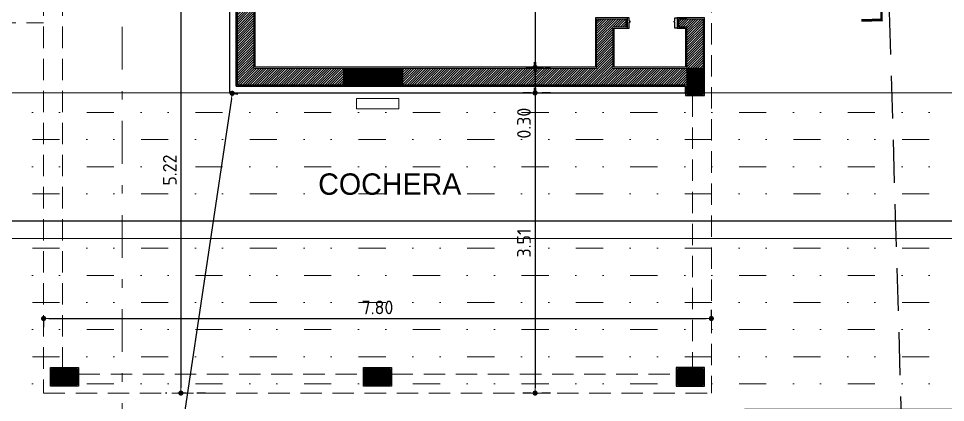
# Model space of a CAD drawing. Extents: x 233 to 569, y -241 to -74.
# Drawn here: x 250.02 to 260.85, y -190.64 to -186.15 of the extents above; entities that cross this region are included whole.
import ezdxf

# ---------------------------------------------------------------- set-up
doc = ezdxf.new("R2010")
doc.units = 0
doc.header["$MEASUREMENT"] = 0
for name, pattern in [('CENTER', [2, 1.25, -0.25, 0.25, -0.25]), ('DASHDOT', [1, 0.5, -0.25, 0, -0.25]), ('DOT2', [0.125, 0, -0.125]), ('TRAZOS', [0.75, 0.5, -0.25])]:
    doc.linetypes.add(name, pattern=pattern)
doc.layers.get('0').update_dxf_attribs({"linetype": 'CONTINUOUS', "lineweight": 50})
doc.layers.get('DEFPOINTS').update_dxf_attribs({"linetype": 'CONTINUOUS'})
for name, color, linetype, lineweight in [('00 EJES DE REPLANTEO MODEL 1 Y 2', 1, 'CENTER', 20), ('2D PA ESTRUCTURA COLUMNAS BORDES', 95, 'CONTINUOUS', 9), ('AUXILIAR', 8, 'CONTINUOUS', 9), ('COTAS', 1, 'CONTINUOUS', 9), ('GRAFISMOS', 8, 'CONTINUOUS', 13), ('TECHOS', 3, 'CONTINUOUS', 40), ('TEXTOGREEN', 3, 'CONTINUOUS', 40)]:
    doc.layers.add(name, color=color, linetype=linetype, lineweight=lineweight)
for name, color, linetype in [('2D PB ABERTURAS CORTE', 1, 'CONTINUOUS'), ('2D PB MUROS MAMP. HATCH', 10, 'CONTINUOUS'), ('2D PB MUROS MAMPOSTERIAS', 1, 'CONTINUOUS'), ('2D PB MUROS REVOQUES', 7, 'CONTINUOUS'), ('2D PB REVESTIMIENTO MURETE PIEDRA', 5, 'CONTINUOUS'), ('2D PB SOLADO ACCESO VEHICULAR', 9, 'CONTINUOUS'), ('2D PLATEA ESTRUCTURA COLUMNAS BORDES', 7, 'CONTINUOUS'), ('2D PLATEA ESTRUCTURA COLUMNAS HATCH', 92, 'CONTINUOUS'), ('2D TERRENO RETIROS', 205, 'CONTINUOUS')]:
    doc.layers.add(name, color=color, linetype=linetype)
doc.styles.add('ARIAL', font='')
doc.styles.add('DIN', font='bahnschrift.ttf')
doc.styles.get("Standard").update_dxf_attribs({"font": 'bahnschrift.ttf'})
doc.styles.get('ARIAL').set_extended_font_data('DIN')
doc.dimstyles.new('PLANTA', dxfattribs={"dimscale": 0, "dimtxt": 0.16, "dimasz": 0.06, "dimexe": 0.18, "dimexo": 0, "dimgap": 0.05, "dimtad": 1, "dimzin": 0, "dimdsep": 46, "dimtxsty": 'ARIAL', "dimblk1": 'DOT', "dimblk2": 'DOT', "dimsah": 1, "dimcen": 0.09, "dimclrd": 1, "dimclre": 1, "dimclrt": 3, "dimadec": 0, "dimazin": 0, "dimtfac": 1, "dimtofl": 0, "dimtmove": 0, "dimatfit": 3, "dimldrblk": 'DOT', "dimfxl": 0.18, "dimtolj": 1, "dimtzin": 0, "dimarcsym": 0})
pattern_1 = [(45, (-132.286063, -53.149484), (-0.0141421356, 0.0141421356), [])]
pattern_2 = [(90, (234.9429016, -55.0039963), (-0.00635, 2e-18), []), (180, (234.9429016, -55.0039963), (-2e-18, -0.00635), [])]

# ---------------------------------------------------------------- blocks, each defined once
blk = doc.blocks.new('_DOT')
at = {"color": 0, "linetype": 'ByBlock'}
blk.add_line((-0.5, 0), (-1, 0), dxfattribs=at)
at = {"color": 0, "linetype": 'ByBlock', "const_width": 0.5}
blk.add_lwpolyline([(-0.25, 0, 1), (0.25, 0, 1)], format="xyb", close=True, dxfattribs=at)
blk = doc.blocks.new('*D171')
at = {"color": 1, "linetype": 'DOT2', "lineweight": -2, "transparency": 16777216}
for p, q in [((256.056, -182.464), (256.236, -182.464)), ((256.056, -186.723), (256.236, -186.723))]:
    blk.add_line(p, q, dxfattribs=at)
at = {"color": 1, "lineweight": -2, "transparency": 16777216}
blk.add_line((256.056, -182.524), (256.056, -186.663), dxfattribs=at)
at = {"layer": 'DEFPOINTS', "color": 0, "transparency": 16777216}
for p in [(256.056, -182.464), (256.056, -186.723), (256.056, -186.723)]:
    blk.add_point(p, dxfattribs=at)
at = {"color": 1, "lineweight": -2, "transparency": 16777216, "xscale": 0.06, "yscale": 0.06, "zscale": 0.06}
for p, rotation in [((256.056, -182.464), 90), ((256.056, -186.723), 270)]:
    blk.add_blockref('_DOT', p, dxfattribs=dict(at, rotation=rotation))
at = {"color": 3, "transparency": 16777216, "insert": (255.926, -184.593), "char_height": 0.16, "attachment_point": 5, "rotation": 90, "style": 'ARIAL'}
blk.add_mtext('\\A1;4.26', dxfattribs=at)
blk = doc.blocks.new('*D175')
at = {"color": 1, "linetype": 'DOT2', "lineweight": -2, "transparency": 16777216}
for p, q in [((255.948, -186.723), (256.236, -186.723)), ((255.948, -187.023), (256.236, -187.023))]:
    blk.add_line(p, q, dxfattribs=at)
at = {"color": 1, "lineweight": -2, "transparency": 16777216}
for p, q in [((256.056, -186.783), (256.056, -186.963)), ((256.056, -187.023), (256.056, -187.67))]:
    blk.add_line(p, q, dxfattribs=at)
at = {"layer": 'DEFPOINTS', "color": 0, "transparency": 16777216}
for p in [(255.948, -186.723), (255.948, -187.023), (256.056, -187.023)]:
    blk.add_point(p, dxfattribs=at)
at = {"color": 1, "lineweight": -2, "transparency": 16777216, "xscale": 0.06, "yscale": 0.06, "zscale": 0.06}
for p, rotation in [((256.056, -186.723), 90), ((256.056, -187.023), 270)]:
    blk.add_blockref('_DOT', p, dxfattribs=dict(at, rotation=rotation))
at = {"color": 3, "transparency": 16777216, "insert": (255.926, -187.376), "char_height": 0.16, "attachment_point": 5, "rotation": 90, "style": 'ARIAL'}
blk.add_mtext('\\A1;0.30', dxfattribs=at)
blk = doc.blocks.new('*D219')
at = {"layer": 'COTAS', "color": 1, "linetype": 'DOT2', "lineweight": -2, "transparency": 16777216}
for p, q in [((258.115, -189.661), (258.115, -189.481)), ((250.315, -189.661), (250.315, -189.841))]:
    blk.add_line(p, q, dxfattribs=at)
at = {"layer": 'COTAS', "color": 1, "lineweight": -2, "transparency": 16777216}
blk.add_line((250.375, -189.661), (258.055, -189.661), dxfattribs=at)
at = {"layer": 'DEFPOINTS', "color": 0, "transparency": 16777216}
for p in [(250.315, -189.661), (258.115, -189.661), (258.115, -189.661)]:
    blk.add_point(p, dxfattribs=at)
at = {"layer": 'COTAS', "color": 1, "lineweight": -2, "transparency": 16777216, "xscale": 0.06, "yscale": 0.06, "zscale": 0.06, "rotation": 180}
blk.add_blockref('_DOT', (250.315, -189.661), dxfattribs=at)
at = {"layer": 'COTAS', "color": 1, "lineweight": -2, "transparency": 16777216, "xscale": 0.06, "yscale": 0.06, "zscale": 0.06}
blk.add_blockref('_DOT', (258.115, -189.661), dxfattribs=at)
at = {"layer": 'COTAS', "color": 3, "transparency": 16777216, "insert": (254.215, -189.531), "char_height": 0.16, "attachment_point": 5, "style": 'ARIAL'}
blk.add_mtext('\\A1;7.80', dxfattribs=at)
blk = doc.blocks.new('*D220')
at = {"layer": 'COTAS', "color": 1, "linetype": 'DOT2', "lineweight": -2, "transparency": 16777216}
for p, q in [((256.236, -187.023), (255.876, -187.023)), ((256.236, -190.533), (255.876, -190.533))]:
    blk.add_line(p, q, dxfattribs=at)
at = {"layer": 'COTAS', "color": 1, "lineweight": -2, "transparency": 16777216}
blk.add_line((256.056, -187.083), (256.056, -190.473), dxfattribs=at)
at = {"layer": 'DEFPOINTS', "color": 0, "transparency": 16777216}
for p in [(256.236, -187.023), (256.056, -190.533), (256.236, -190.533)]:
    blk.add_point(p, dxfattribs=at)
at = {"layer": 'COTAS', "color": 1, "lineweight": -2, "transparency": 16777216, "xscale": 0.06, "yscale": 0.06, "zscale": 0.06}
for p, rotation in [((256.056, -187.023), 89.99988754250772), ((256.056, -190.533), 269.9998875425078)]:
    blk.add_blockref('_DOT', p, dxfattribs=dict(at, rotation=rotation))
at = {"layer": 'COTAS', "color": 3, "transparency": 16777216, "insert": (255.926, -188.778), "char_height": 0.16, "attachment_point": 5, "rotation": 89.9999, "style": 'ARIAL'}
blk.add_mtext('\\A1;3.51', dxfattribs=at)
blk = doc.blocks.new('*D221')
at = {"layer": 'COTAS', "color": 1, "linetype": 'DOT2', "lineweight": -2, "transparency": 16777216}
for p, q in [((252.206, -185.318), (251.739, -185.318)), ((252.206, -190.533), (251.739, -190.533))]:
    blk.add_line(p, q, dxfattribs=at)
at = {"layer": 'COTAS', "color": 1, "lineweight": -2, "transparency": 16777216}
blk.add_line((251.919, -185.378), (251.919, -190.473), dxfattribs=at)
at = {"layer": 'DEFPOINTS', "color": 0, "transparency": 16777216}
for p in [(252.206, -185.318), (251.919, -190.533), (252.206, -190.533)]:
    blk.add_point(p, dxfattribs=at)
at = {"layer": 'COTAS', "color": 1, "lineweight": -2, "transparency": 16777216, "xscale": 0.06, "yscale": 0.06, "zscale": 0.06}
for p, rotation in [((251.919, -185.318), 89.99988754250803), ((251.919, -190.533), 269.9998875425081)]:
    blk.add_blockref('_DOT', p, dxfattribs=dict(at, rotation=rotation))
at = {"layer": 'COTAS', "color": 3, "transparency": 16777216, "insert": (251.789, -187.925), "char_height": 0.16, "attachment_point": 5, "rotation": 89.9999, "style": 'ARIAL'}
blk.add_mtext('\\A1;5.22', dxfattribs=at)
blk = doc.blocks.new('*D393')
at = {"layer": 'COTAS', "color": 1, "lineweight": -2, "transparency": 16777216}
blk.add_line((252.509, -187.087), (250.717, -199.083), dxfattribs=at)
at = {"layer": 'COTAS', "color": 1, "linetype": 'DOT2', "lineweight": -2, "transparency": 16777216}
for p, q in [((252.486, -187.023), (252.696, -187.054)), ((250.676, -199.137), (250.886, -199.169))]:
    blk.add_line(p, q, dxfattribs=at)
at = {"layer": 'DEFPOINTS', "color": 0, "transparency": 16777216}
for p in [(252.486, -187.023), (250.676, -199.137), (250.708, -199.142)]:
    blk.add_point(p, dxfattribs=at)
at = {"layer": 'COTAS', "color": 1, "lineweight": -2, "transparency": 16777216, "xscale": 0.06, "yscale": 0.06, "zscale": 0.06}
for p, rotation in [((252.518, -187.027), 81.50427274046939), ((250.708, -199.142), 261.5042727404694)]:
    blk.add_blockref('_DOT', p, dxfattribs=dict(at, rotation=rotation))
at = {"layer": 'COTAS', "color": 3, "transparency": 16777216, "insert": (251.485, -193.066), "char_height": 0.16, "attachment_point": 5, "rotation": 81.5043, "style": 'ARIAL'}
blk.add_mtext('\\A1;12.25', dxfattribs=at)

msp = doc.modelspace()

# ---------------------------------------------------------------- hatches: boundary and pattern name
at = {"layer": '2D PB MUROS MAMP. HATCH'}
h = msp.add_hatch(dxfattribs=at)
h.set_pattern_fill('_USER', color=256, scale=0.02, angle=45, pattern_type=0)
h.set_pattern_definition(pattern_1)
h.paths.add_polyline_path([(253.8219, -186.9277), (253.8219, -186.7376), (252.7709, -186.7376), (252.7709, -184.1238), (252.5809, -184.1238), (252.5809, -185.2324), (252.5309, -185.2324), (252.5309, -185.3026), (252.5809, -185.3026), (252.5809, -186.9277)])
h = msp.add_hatch(dxfattribs=at)
h.set_pattern_fill('_USER', color=256, scale=0.02, angle=45, pattern_type=0)
h.set_pattern_definition(pattern_1)
h.paths.add_polyline_path([(256.7753, -186.7376), (254.5086, -186.7376), (254.5086, -186.9276), (257.83, -186.9276), (257.83, -186.7376), (256.9653, -186.7376), (256.9653, -186.2499), (257.1153, -186.2499), (257.1153, -186.1599), (256.7753, -186.1599)])
h = msp.add_hatch(dxfattribs=at)
h.set_pattern_fill('_USER', color=256, scale=0.02, angle=45, pattern_type=0)
h.set_pattern_definition(pattern_1)
h.paths.add_polyline_path([(258.02, -186.1599), (257.83, -186.1599), (257.7304, -186.1599), (257.7304, -186.2499), (257.83, -186.2499), (257.83, -186.7376), (258.02, -186.7376)])
at = {"layer": '2D PLATEA ESTRUCTURA COLUMNAS HATCH'}
h = msp.add_hatch(dxfattribs=at)
h.set_pattern_fill('NET', color=256, scale=0.002, angle=90)
h.set_pattern_definition([(90, (231.599887, -69.763353), (-0.00635, 2e-18), []), (180, (231.599887, -69.763353), (-2e-18, -0.00635), [])])
h.paths.add_polyline_path([(254.5086, -186.7377), (253.8219, -186.7375), (253.822, -186.9276), (254.5086, -186.9278)])
h = msp.add_hatch(dxfattribs=at)
h.set_pattern_fill('NET', color=256, scale=0.002, angle=90)
h.set_pattern_definition([(90, (234.682973, -54.8539316), (-0.00635, 2e-18), []), (180, (234.682973, -54.8539316), (-2e-18, -0.00635), [])])
h.paths.add_polyline_path([(257.83, -187.0376), (258.02, -187.0376), (258.02, -186.7376), (257.83, -186.7376)])
h = msp.add_hatch(dxfattribs=at)
h.set_pattern_fill('NET', color=256, scale=0.002, angle=90)
h.set_pattern_definition(pattern_2)
h.paths.add_polyline_path([(250.7086, -190.2481), (250.4086, -190.2481), (250.4086, -190.4381), (250.7086, -190.4381)])
h = msp.add_hatch(dxfattribs=at)
h.set_pattern_fill('NET', color=256, scale=0.002, angle=90)
h.set_pattern_definition([(90, (238.59906, -55.003959), (-0.00635, 2e-18), []), (180, (238.59906, -55.003959), (-2e-18, -0.00635), [])])
h.paths.add_polyline_path([(254.3648, -190.248), (254.0648, -190.2481), (254.0648, -190.4381), (254.3648, -190.4381)])
h = msp.add_hatch(dxfattribs=at)
h.set_pattern_fill('NET', color=256, scale=0.002, angle=90)
h.set_pattern_definition(pattern_2)
h.paths.add_polyline_path([(257.7209, -190.2481), (258.0209, -190.2481), (258.0209, -190.4381), (257.7209, -190.4381)])
at = {"layer": 'GRAFISMOS'}
h = msp.add_hatch(dxfattribs=at)
h.set_pattern_fill('MUDST', color=256, scale=0.05)
h.set_pattern_definition([(0, (234.9429, -54.85392), (0.635, 0.3175), [0.3175, -0.3175, 0, -0.3175, 0, -0.3175])])
h.paths.add_polyline_path([(269.612, -187.0227), (240.7401, -187.0227), (240.7401, -188.5232), (269.63, -188.5232)])
h.paths.add_polyline_path([(269.6322, -188.7232), (240.7401, -188.7232), (240.7401, -190.7226), (269.6542, -190.7226)])
edge = h.paths.add_edge_path()
edge.add_line((249.531, -190.9226), (240.7401, -190.9226))
edge.add_line((240.7401, -190.9226), (240.7401, -192.6232))
edge.add_line((240.7401, -192.6232), (248.3175, -192.6232))
edge.add_arc((255.9717, -196.8019), 8.7206, 137.60909, 151.36837, ccw=False)
edge = h.paths.add_edge_path()
edge.add_line((248.2116, -192.8232), (240.7401, -192.8232))
edge.add_line((240.7401, -192.8232), (240.7401, -194.5238))
edge.add_line((240.7401, -194.5238), (247.5539, -194.5238))
edge.add_arc((255.9717, -196.8019), 8.7206, 152.85511, 164.85673, ccw=False)
edge = h.paths.add_edge_path()
edge.add_line((247.5023, -194.7238), (240.7401, -194.7238))
edge.add_line((240.7401, -194.7238), (240.7401, -196.6238))
edge.add_line((240.7401, -196.6238), (247.2529, -196.6238))
edge.add_arc((255.9717, -196.8019), 8.7206, 166.21382, 178.82975, ccw=False)
edge = h.paths.add_edge_path()
edge.add_line((247.2512, -196.8238), (240.7401, -196.8238))
edge.add_line((240.7401, -196.8238), (240.7401, -198.7238))
edge.add_line((240.7401, -198.7238), (247.4655, -198.7238))
edge.add_arc((255.9717, -196.8019), 8.7206, 180.14387, 192.73176, ccw=False)
edge = h.paths.add_edge_path()
edge.add_line((247.5132, -198.9238), (240.7401, -198.9238))
edge.add_line((240.7401, -198.9238), (240.7401, -200.8238))
edge.add_line((240.7401, -200.8238), (248.234, -200.8238))
edge.add_arc((255.9717, -196.8019), 8.7206, 194.08264, 207.46438, ccw=False)
edge = h.paths.add_edge_path()
edge.add_line((248.3412, -201.0238), (240.7401, -201.0238))
edge.add_line((240.7401, -201.0238), (240.7401, -201.6976))
edge.add_line((240.7401, -201.6976), (249.9053, -203.0667))
edge.add_arc((255.9717, -196.8019), 8.7206, 208.95558, 225.92202, ccw=False)

# ---------------------------------------------------------------- linework, layer by layer
at = {"layer": '00 EJES DE REPLANTEO MODEL 1 Y 2', "linetype": 'DASHDOT'}
msp.add_line((251.2336, -195.5506), (251.2336, -163.1183), dxfattribs=at)
at = {"layer": '2D PA ESTRUCTURA COLUMNAS BORDES'}
for points in [[(257.83, -187.0376), (258.02, -187.0376), (258.02, -186.7376), (257.83, -186.7376)], [(254.4648, -187.207), (253.9704, -187.207), (253.9704, -187.087), (254.4648, -187.087)], [(254.4648, -187.207), (253.9704, -187.207), (253.9704, -187.087), (254.4648, -187.087)], [(250.7086, -190.4381), (250.4086, -190.4381), (250.4086, -190.2481), (250.7086, -190.2481)], [(254.3648, -190.4381), (254.0648, -190.4381), (254.0648, -190.2481), (254.3648, -190.2481)], [(257.7209, -190.4381), (258.0209, -190.4381), (258.0209, -190.2481), (257.7209, -190.2481)]]:
    msp.add_lwpolyline(points, close=True, dxfattribs=at)
at = {"layer": '2D PB ABERTURAS CORTE'}
for points in [[(257.1653, -186.1849), (257.1553, -186.1849), (257.1553, -186.1449), (257.1303, -186.1449), (257.1303, -186.2649), (257.1553, -186.2649), (257.1553, -186.1949), (257.1653, -186.1949)], [(257.6804, -186.1849), (257.6904, -186.1849), (257.6904, -186.1449), (257.7154, -186.1449), (257.7154, -186.2649), (257.6904, -186.2649), (257.6904, -186.1949), (257.6804, -186.1949)]]:
    msp.add_lwpolyline(points, close=True, dxfattribs=at)
at = {"layer": '2D PB MUROS MAMPOSTERIAS'}
msp.add_lwpolyline([(257.83, -186.1599), (257.83, -186.1599), (257.7304, -186.1599), (257.7304, -186.2499), (257.83, -186.2499), (257.83, -186.2499)], dxfattribs=at)
at = {"layer": '2D PB MUROS REVOQUES'}
for points in [[(252.6359, -183.4638), (252.5659, -183.4638), (252.5659, -185.2174), (252.5159, -185.2174), (252.5159, -185.3176), (252.5659, -185.3176), (252.5659, -186.9427), (257.815, -186.9426)], [(257.815, -186.2649), (257.815, -186.7226), (256.9803, -186.7226), (256.9803, -186.2649), (257.1303, -186.2649), (257.1303, -186.1449), (256.7603, -186.1449), (256.7603, -186.7226), (252.7859, -186.7226), (252.7859, -183.4638)], [(257.815, -186.1449), (257.815, -186.1449), (257.7154, -186.1449), (257.7154, -186.2649), (257.815, -186.2649), (257.815, -186.2649)], [(258.035, -186.9426), (258.035, -186.9426), (258.035, -186.1449), (257.815, -186.1449)], [(257.815, -186.9426), (257.815, -187.0526), (258.035, -187.0526), (258.035, -186.7226)]]:
    msp.add_lwpolyline(points, dxfattribs=at)
for points in [[(250.7236, -190.4531), (250.3936, -190.4531), (250.3936, -190.2331), (250.7236, -190.2331)], [(254.3798, -190.4531), (254.0498, -190.4531), (254.0498, -190.2331), (254.3798, -190.2331)], [(257.7059, -190.4531), (258.0359, -190.4531), (258.0359, -190.2331), (257.7059, -190.2331)]]:
    msp.add_lwpolyline(points, close=True, dxfattribs=at)
at = {"layer": '2D PB REVESTIMIENTO MURETE PIEDRA'}
msp.add_lwpolyline([(252.4859, -187.0227), (257.815, -187.0227), (257.815, -186.9426), (252.5659, -186.9427), (252.5659, -185.3176), (252.5059, -185.3176), (252.4859, -185.3176)], close=True, dxfattribs=at)
at = {"layer": '2D PB SOLADO ACCESO VEHICULAR', "elevation": -0.0016}
msp.add_lwpolyline([(269.6542, -188.5232), (240.7401, -188.5232)], dxfattribs=at)
at = {"layer": '2D PLATEA ESTRUCTURA COLUMNAS BORDES'}
for points in [[(254.5086, -186.9276), (253.8219, -186.9276), (253.8219, -186.7376), (254.5086, -186.7376)], [(257.83, -187.0376), (258.02, -187.0376), (258.02, -186.7376), (257.83, -186.7376)], [(250.4086, -190.2481), (250.7086, -190.2481), (250.7086, -190.4381), (250.4086, -190.4381)], [(254.0648, -190.2481), (254.3648, -190.2481), (254.3648, -190.4381), (254.0648, -190.4381)], [(258.0209, -190.2481), (257.7209, -190.2481), (257.7209, -190.4381), (258.0209, -190.4381)]]:
    msp.add_lwpolyline(points, close=True, dxfattribs=at)
at = {"layer": '2D TERRENO RETIROS', "color": 252, "linetype": 'TRAZOS', "true_color": 0x939598}
for points in [[(259.7085, -167.3414), (259.7085, -169.5807), (260.4705, -195.5173), (238.0926, -192.1814), (238.0926, -153.0908)], [(259.7085, -167.3414), (259.7085, -169.5807), (260.4705, -195.5173), (238.0926, -192.1814), (238.0926, -179.9762)]]:
    msp.add_lwpolyline(points, dxfattribs=at)
at = {"layer": 'AUXILIAR', "linetype": 'TRAZOS', "ltscale": 0.5}
for p, q in [((258.115, -180.5803), (258.115, -190.5331)), ((250.3146, -185.4974), (250.3146, -190.5331)), ((250.5346, -185.4974), (250.5346, -190.2331)), ((240.7401, -186.2045), (250.3146, -186.2045)), ((257.895, -187.0526), (257.895, -190.2331)), ((250.7236, -190.3131), (254.0498, -190.3131)), ((254.3798, -190.3131), (257.7059, -190.3131)), ((250.3146, -190.5331), (258.115, -190.5331))]:
    msp.add_line(p, q, dxfattribs=at)
at = {"layer": 'GRAFISMOS'}
for points in [[(257.83, -186.2499), (257.83, -186.7376), (256.9653, -186.7376), (256.9653, -186.2499), (257.1153, -186.2499), (257.1153, -186.1599), (256.7753, -186.1599), (256.7753, -186.7376), (252.7709, -186.7376), (252.7709, -184.1238), (252.5809, -184.1238), (252.5809, -185.2324), (252.5309, -185.2324), (252.5309, -185.3026), (252.5809, -185.3026), (252.5809, -186.9277), (258.02, -186.9276), (258.02, -186.1599), (257.83, -186.1599)], [(240.7401, -187.0227), (269.612, -187.0227), (269.6542, -190.7226), (258.5009, -190.7227)]]:
    msp.add_lwpolyline(points, dxfattribs=at)
at = {"layer": 'GRAFISMOS', "elevation": 0.0016}
msp.add_lwpolyline([(269.6351, -188.7232), (240.7401, -188.7232)], dxfattribs=at)

# ---------------------------------------------------------------- texts
at = {"layer": 'TECHOS', "style": 'DIN'}
msp.add_text('LINEA DE RETIRO DE FRENTE', height=0.25, rotation=91.68286, dxfattribs=at).set_placement((260.1192, -186.211))
at = {"layer": 'TEXTOGREEN'}
msp.add_text('COCHERA', height=0.25, dxfattribs=at).set_placement((253.5229, -188.2136))

# ---------------------------------------------------------------- dimensions: what is measured, and where the dimension line sits
for p1, p2, distance, picture, middle in [((256.0559, -182.4638), (256.0559, -186.7226), 0, '*D171', (255.9259, -184.5932)), ((255.9481, -186.7226), (255.9481, -187.0227), 0.1078, '*D175', (255.9259, -187.3765))]:
    dim = msp.add_aligned_dim(p1=p1, p2=p2, distance=distance, dimstyle='PLANTA', override={"dimscale": 1, "dimfxl": 1.25})
    dim.commit()
    dim.dimension.update_dxf_attribs({"geometry": picture, "text_midpoint": middle})
at = {"layer": 'COTAS'}
for p1, p2, distance, picture, middle in [((252.2061, -185.3176), (252.2061, -190.5331), -0.2869, '*D221', (251.7892, -187.9253)), ((256.2359, -187.0227), (256.2359, -190.5331), -0.18, '*D220', (255.9259, -188.7779)), ((252.4859, -187.0227), (250.6763, -199.1375), 0.0323, '*D393', (251.4845, -193.0657)), ((250.3146, -189.6607), (258.115, -189.6607), 0, '*D219', (254.2148, -189.5307))]:
    dim = msp.add_aligned_dim(p1=p1, p2=p2, distance=distance, dimstyle='PLANTA', override={"dimscale": 1}, dxfattribs=at)
    dim.commit()
    dim.dimension.update_dxf_attribs({"geometry": picture, "text_midpoint": middle})

doc.saveas('drawing.dxf')
